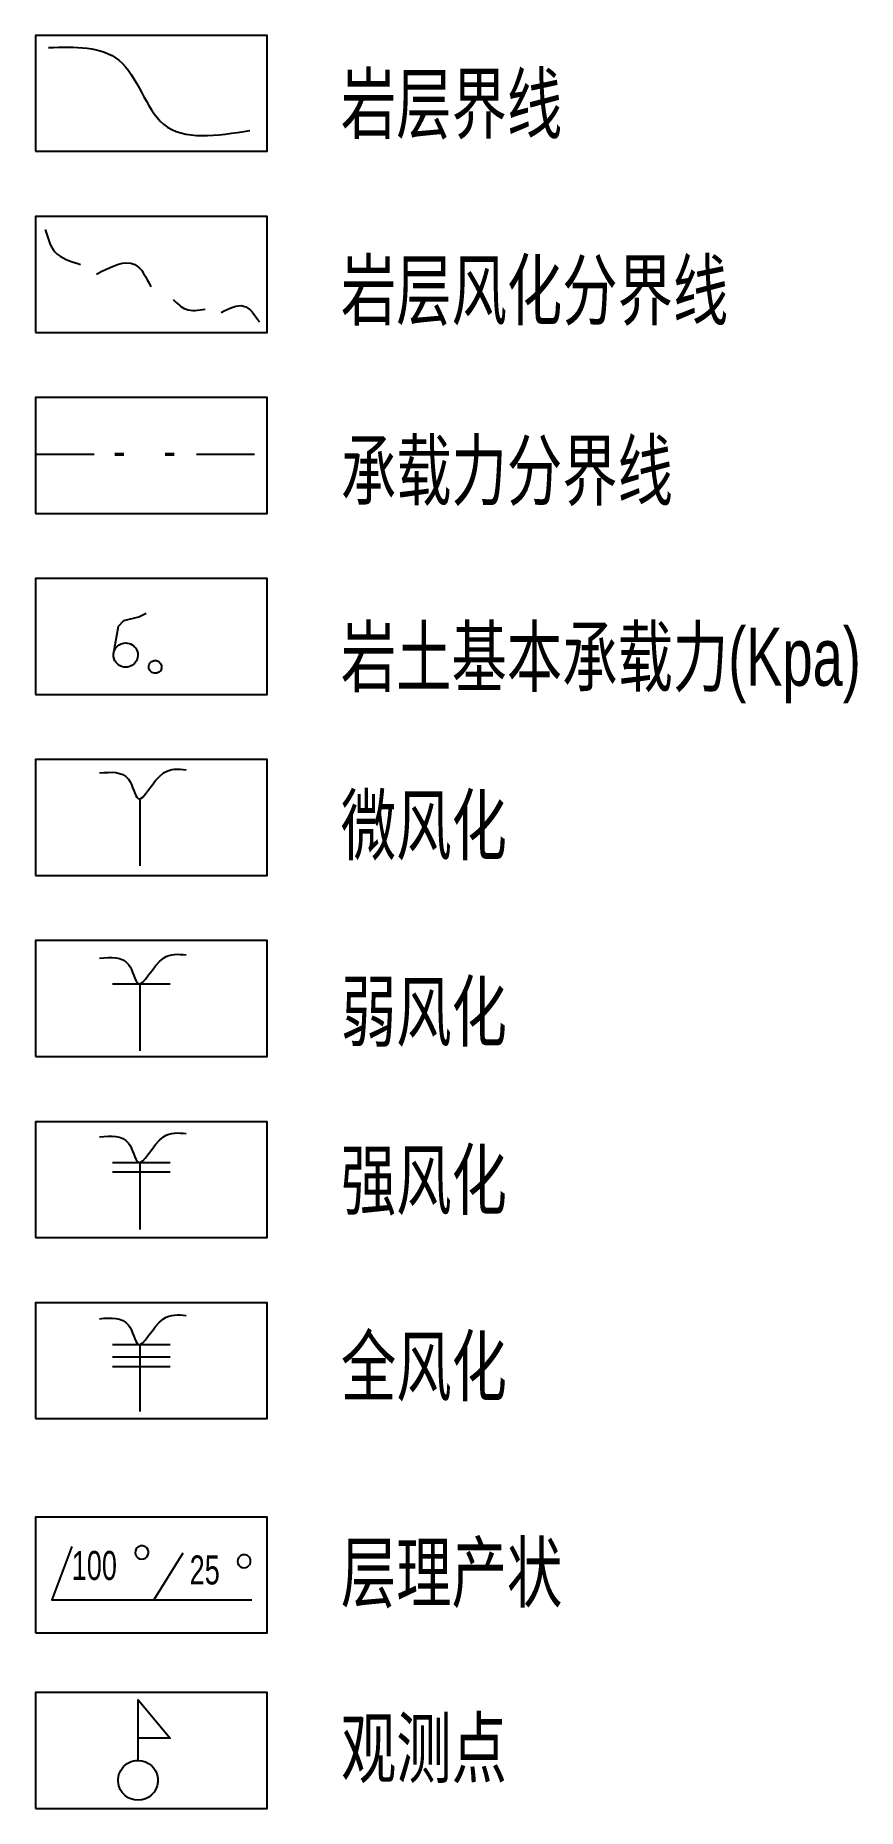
# Model space of a CAD drawing. Extents: x 0 to 57, y 23 to 146.
import ezdxf

# ---------------------------------------------------------------- set-up
doc = ezdxf.new("R2010")
doc.units = 0
doc.header["$MEASUREMENT"] = 0
doc.layers.get('0').update_dxf_attribs({"linetype": 'CONTINUOUS'})
doc.layers.add('GICAD_TULI', color=7, linetype='CONTINUOUS')
doc.styles.add('LZ_FONTS_FS', font='hxm.ttf', dxfattribs={"width": 0.7})

msp = doc.modelspace()

# ---------------------------------------------------------------- linework, layer by layer
for points in [[(7.21, 92.8), (7.21, 88.17)], [(5.31, 80.02), (9.29, 80.02)], [(7.21, 80.02), (7.21, 75.39)], [(5.31, 67.68), (9.29, 67.68)], [(7.21, 67.68), (7.21, 63.05)], [(5.31, 67.04), (9.29, 67.04)], [(5.31, 55.12), (9.29, 55.12)], [(7.21, 55.11), (7.21, 50.49)], [(5.31, 54.26), (9.29, 54.26)], [(5.31, 53.6), (9.29, 53.6)], [(7.09, 26.4), (7.09, 30.59), (9.3, 27.94), (7.08, 27.94)]]:
    msp.add_lwpolyline(points)
msp.add_lwpolyline([(7.08, 26.4, -2.001689), (5.76, 24.64, -0.499578)], format="xyb", close=True)
for points in [[(0.9, 144.67), (5.76, 143.79), (8.84, 139.38), (14.8, 138.94)], [(0.68, 132.11), (1.34, 130.57), (3.11, 129.69)], [(4.21, 129.03), (6.86, 129.69), (7.96, 128.15)], [(9.51, 127.26), (10.39, 126.6), (11.71, 126.6)], [(12.82, 126.38), (14.36, 126.82), (15.46, 125.72)], [(4.43, 94.58), (6.42, 94.14), (7.08, 92.82), (8.84, 94.58), (10.39, 94.8)], [(4.43, 81.8), (6.42, 81.36), (7.08, 80.04), (8.84, 81.8), (10.39, 82.02)], [(4.43, 69.46), (6.42, 69.02), (7.08, 67.7), (8.84, 69.46), (10.39, 69.68)], [(4.43, 56.9), (6.42, 56.46), (7.08, 55.14), (8.84, 56.9), (10.39, 57.12)]]:
    msp.add_spline(points, degree=3)
at = {"layer": 'GICAD_TULI'}
for points in [[(0, 137.5), (16, 137.5), (16, 145.5), (0, 145.5)], [(0, 125), (16, 125), (16, 133), (0, 133)], [(0, 112.5), (16, 112.5), (16, 120.5), (0, 120.5)], [(0, 100), (16, 100), (16, 108), (0, 108)], [(0, 87.5), (16, 87.5), (16, 95.5), (0, 95.5)], [(0, 75), (16, 75), (16, 83), (0, 83)], [(0, 62.5), (16, 62.5), (16, 70.5), (0, 70.5)], [(0, 50), (16, 50), (16, 58), (0, 58)], [(0, 35.2), (16, 35.2), (16, 43.2), (0, 43.2)], [(0, 23.08), (16, 23.08), (16, 31.08), (0, 31.08)]]:
    msp.add_lwpolyline(points, close=True, dxfattribs=at)
for points in [[(0.05, 116.58), (4.04, 116.58)], [(11.12, 116.58), (15.11, 116.58)], [(5.39, 102.79), (5.72, 104.72), (6.1, 105.1), (7.13, 105.36), (7.65, 105.62)], [(2.5, 41.16), (1.12, 37.48), (14.94, 37.48)], [(10.18, 40.7), (8.18, 37.48)]]:
    msp.add_lwpolyline(points, dxfattribs=at)
at = {"layer": 'GICAD_TULI', "const_width": 0.25}
for points in [[(5.46, 116.58), (6.1, 116.58)], [(8.94, 116.58), (9.58, 116.58)]]:
    msp.add_lwpolyline(points, dxfattribs=at)
at = {"layer": 'GICAD_TULI'}
msp.add_lwpolyline([(6.23, 103.56, -1.079994), (6.1, 101.89, -0.925931), (6.23, 103.56, 0.40025)], format="xyb", dxfattribs=at)
for points in [[(8.03, 102.28, -2.259487), (7.91, 101.63, -0.442578)], [(6.95, 41, 2.463495), (7.57, 41.16, 0.405927)], [(14.02, 40.39, 2.463495), (14.63, 40.54, 0.405927)]]:
    msp.add_lwpolyline(points, format="xyb", close=True, dxfattribs=at)

# ---------------------------------------------------------------- texts
at = {"layer": 'GICAD_TULI', "color": 3, "style": 'LZ_FONTS_FS', "width": 0.7}
for s, p in [('岩层界线', (21.08, 138.79)), ('岩层风化分界线', (21.08, 125.92)), ('承载力分界线', (21.08, 113.47)), ('岩土基本承载力(Kpa)', (21.08, 100.6)), ('微风化', (21.08, 88.98)), ('弱风化', (21.08, 76.11)), ('强风化', (21.08, 64.49)), ('全风化', (21.08, 51.62)), ('层理产状', (21.08, 37.38)), ('观测点', (21.08, 25.26))]:
    msp.add_text(s, height=4, dxfattribs=at).set_placement(p)
at = {"layer": 'GICAD_TULI', "style": 'LZ_FONTS_FS', "width": 0.7}
for s, p in [('100', (2.5, 38.86)), ('25', (10.64, 38.55))]:
    msp.add_text(s, height=2, dxfattribs=at).set_placement(p)

doc.saveas('drawing.dxf')
